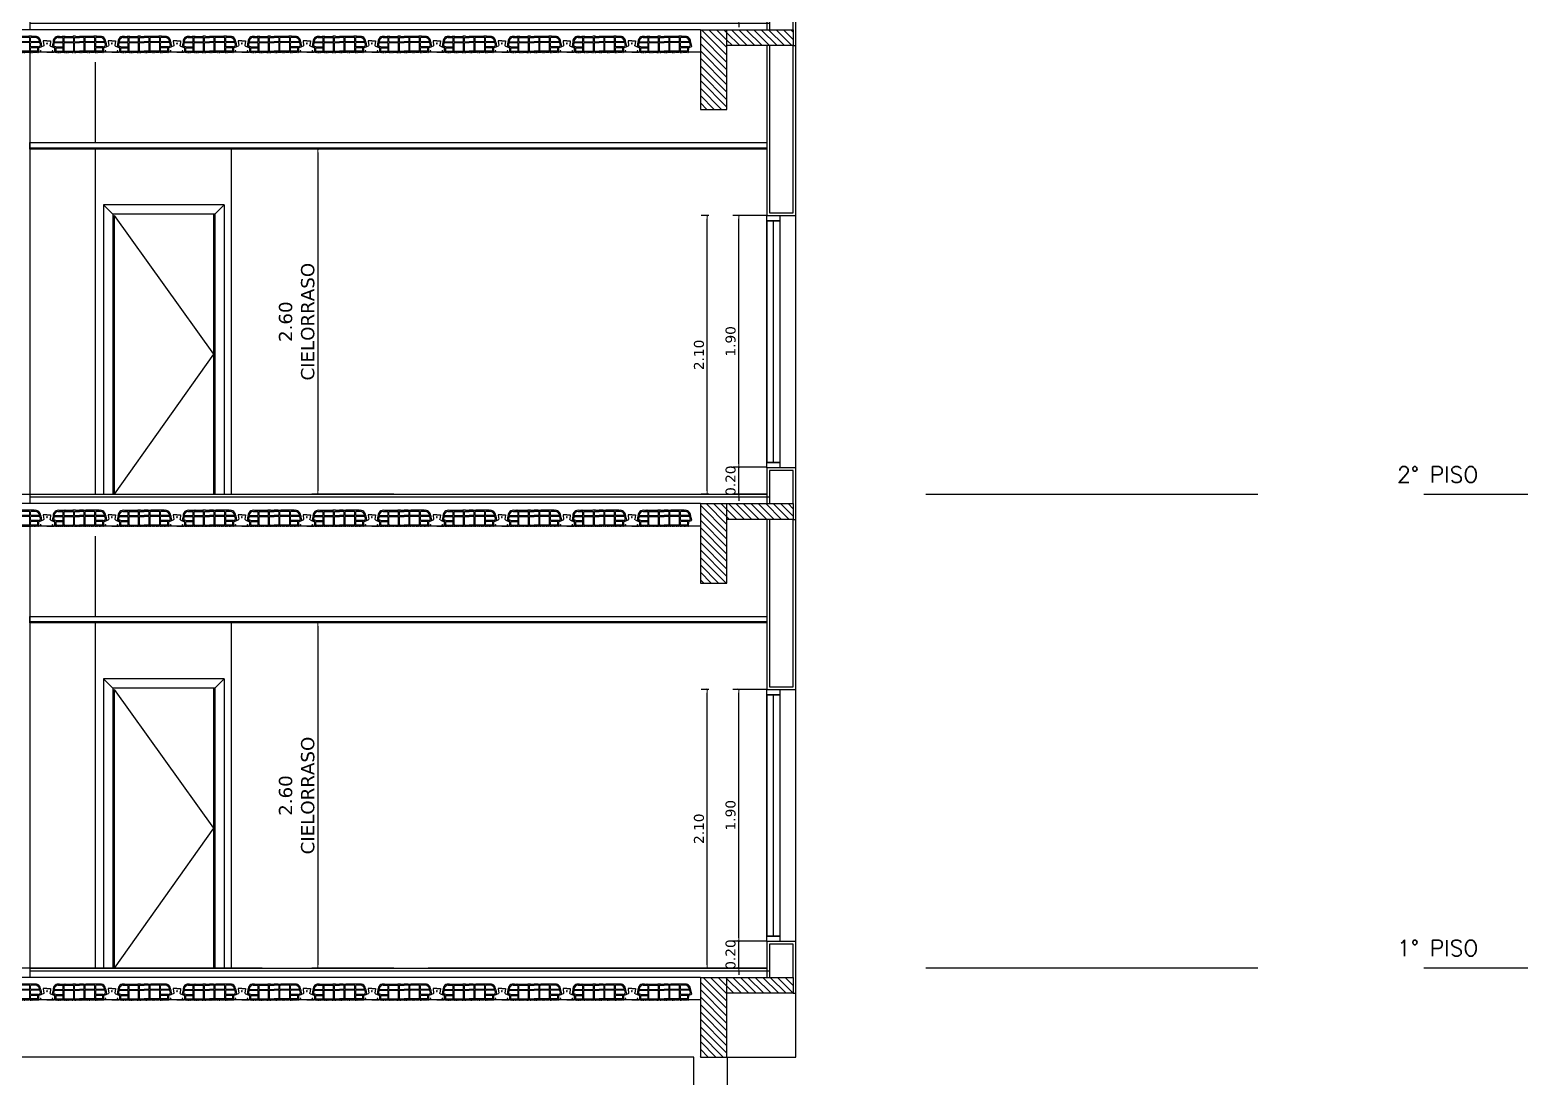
# Model space of a CAD drawing. Header units: metres. Extents: x 126 to 596, y -539 to -70.
# Drawn here: x 359.79 to 371.02, y -393.92 to -386.02 of the extents above; entities that cross this region are included whole.
import ezdxf

# ---------------------------------------------------------------- set-up
doc = ezdxf.new("R2010")
doc.units = ezdxf.units.M
doc.header["$LTSCALE"] = 10
doc.linetypes.add('HIDDEN', pattern=[0.375, 0.25, -0.125])
for name, color, linetype in [('01', 1, 'Continuous'), ('02', 2, 'Continuous'), ('1_MUROS', 6, 'Continuous'), ('A- Hatch Hormigon', 255, 'Continuous'), ('A-Aberturas', 2, 'Continuous'), ('A-Cielorraso', 1, 'HIDDEN'), ('A-Muros', 4, 'Continuous'), ('Corte t', 2, 'Continuous'), ('Dr Bloques', 1, 'Continuous'), ('Dr Ejes en bloque', 4, 'Continuous'), ('Losa rap sapito', 251, 'Continuous'), ('PISO', 251, 'Continuous'), ('Texto', 3, 'Continuous')]:
    doc.layers.add(name, color=color, linetype=linetype)
doc.layers.add('Dimension', color=3, linetype='Continuous', lineweight=5)
doc.layers.add('Dr Contorno exterior torre', color=31, linetype='Continuous', transparency=0.5)
doc.styles.add('T12', font='romans.shx', dxfattribs={"height": 0.12})
doc.styles.add('Verdana', font='verdana.ttf')
doc.dimstyles.new('ST-COTA-25', dxfattribs={"dimscale": 0.25, "dimtxt": 0.3, "dimasz": 0.1, "dimexe": 0.18, "dimexo": 0.0625, "dimgap": 0.09, "dimtad": 1, "dimzin": 1, "dimdsep": 46, "dimtxsty": 'Verdana', "dimblk1": 'COTA_N', "dimblk2": 'COTA_N', "dimsah": 1, "dimcen": 0.09, "dimclrd": 8, "dimclre": 8, "dimclrt": 7, "dimadec": 0, "dimazin": 0, "dimtfac": 1, "dimtix": 1, "dimtmove": 0, "dimatfit": 3, "dimldrblk": 'COTA_N', "dimfxl": 0.18, "dimtolj": 1, "dimtzin": 0, "dimarcsym": 0})

# ---------------------------------------------------------------- blocks, each defined once
blk = doc.blocks.new('COTA_N')
for p, q in [((-1, 0), (0, 0)), ((0, 0.5), (0, -0.5))]:
    blk.add_line(p, q)
at = {"color": 3, "const_width": 0.065}
blk.add_lwpolyline([(0.14, 0.14), (0.28, 0.28), (0, 0), (-0.14, -0.14), (-0.28, -0.28)], dxfattribs=at)
blk = doc.blocks.new('*D141')
at = {"layer": 'Defpoints', "color": 0, "transparency": 16777216}
for p in [(365.134, -230.454), (365.363, -230.454), (365.363, -230.658)]:
    blk.add_point(p, dxfattribs=at)
at = {"layer": 'Dimension', "color": 8, "lineweight": -2, "transparency": 16777216}
for p, q in [((365.347, -230.454), (365.089, -230.454)), ((365.134, -230.429), (365.134, -230.404)), ((365.134, -230.658), (365.134, -230.454)), ((365.347, -230.658), (365.089, -230.658)), ((365.134, -230.683), (365.134, -230.708))]:
    blk.add_line(p, q, dxfattribs=at)
at = {"layer": 'Dimension', "color": 8, "lineweight": -2, "transparency": 16777216, "xscale": 0.025, "yscale": 0.025, "zscale": 0.025}
for p, rotation in [((365.134, -230.454), 270), ((365.134, -230.658), 90)]:
    blk.add_blockref('COTA_N', p, dxfattribs=dict(at, rotation=rotation))
at = {"layer": 'Dimension', "color": 2, "transparency": 16777216, "insert": (365.073, -230.556), "char_height": 0.075, "attachment_point": 5, "rotation": 90, "style": 'Verdana'}
blk.add_mtext('\\A1;0.20', dxfattribs=at)
blk = doc.blocks.new('*D142')
at = {"layer": 'Defpoints', "color": 0, "transparency": 16777216}
for p in [(364.896, -228.558), (364.926, -228.558), (364.926, -230.658)]:
    blk.add_point(p, dxfattribs=at)
at = {"layer": 'Dimension', "color": 8, "lineweight": -2, "transparency": 16777216}
for p, q in [((364.91, -228.558), (364.851, -228.558)), ((364.896, -230.633), (364.896, -228.583)), ((364.91, -230.658), (364.851, -230.658))]:
    blk.add_line(p, q, dxfattribs=at)
at = {"layer": 'Dimension', "color": 8, "lineweight": -2, "transparency": 16777216, "xscale": 0.025, "yscale": 0.025, "zscale": 0.025}
for p, rotation in [((364.896, -228.558), 90), ((364.896, -230.658), 270)]:
    blk.add_blockref('COTA_N', p, dxfattribs=dict(at, rotation=rotation))
at = {"layer": 'Dimension', "color": 2, "transparency": 16777216, "insert": (364.835, -229.608), "char_height": 0.075, "attachment_point": 5, "rotation": 90, "style": 'Verdana'}
blk.add_mtext('\\A1;2.10', dxfattribs=at)
blk = doc.blocks.new('*D143')
at = {"layer": 'Defpoints', "color": 0, "transparency": 16777216}
for p in [(365.134, -228.558), (365.363, -228.558), (365.363, -230.454)]:
    blk.add_point(p, dxfattribs=at)
at = {"layer": 'Dimension', "color": 8, "lineweight": -2, "transparency": 16777216}
for p, q in [((365.348, -228.558), (365.089, -228.558)), ((365.134, -230.429), (365.134, -228.583)), ((365.347, -230.454), (365.089, -230.454))]:
    blk.add_line(p, q, dxfattribs=at)
at = {"layer": 'Dimension', "color": 8, "lineweight": -2, "transparency": 16777216, "xscale": 0.025, "yscale": 0.025, "zscale": 0.025}
for p, rotation in [((365.134, -228.558), 90), ((365.134, -230.454), 270)]:
    blk.add_blockref('COTA_N', p, dxfattribs=dict(at, rotation=rotation))
at = {"layer": 'Dimension', "color": 2, "transparency": 16777216, "insert": (365.073, -229.506), "char_height": 0.075, "attachment_point": 5, "rotation": 90, "style": 'Verdana'}
blk.add_mtext('\\A1;1.90', dxfattribs=at)
blk = doc.blocks.new('*D147')
at = {"layer": 'Defpoints', "color": 0, "transparency": 16777216}
for p in [(362.503, -228.058), (361.964, -230.658), (362.552, -230.658)]:
    blk.add_point(p, dxfattribs=at)
at = {"layer": 'Dimension', "color": 8, "lineweight": -2, "transparency": 16777216}
for p, q in [((362.488, -228.058), (361.919, -228.058)), ((361.964, -228.083), (361.964, -230.633)), ((362.537, -230.658), (361.919, -230.658))]:
    blk.add_line(p, q, dxfattribs=at)
at = {"layer": 'Dimension', "color": 8, "lineweight": -2, "transparency": 16777216, "xscale": 0.025, "yscale": 0.025, "zscale": 0.025}
for p, rotation in [((361.964, -228.058), 90), ((361.964, -230.658), 270)]:
    blk.add_blockref('COTA_N', p, dxfattribs=dict(at, rotation=rotation))
at = {"layer": 'Dimension', "color": 2, "transparency": 16777216, "insert": (361.805, -229.358), "char_height": 0.1, "attachment_point": 5, "rotation": 90, "style": 'Verdana'}
blk.add_mtext('\\A1;2.60\\PCIELORRASO', dxfattribs=at)
blk = doc.blocks.new('VIGUETA NUEVA')
at = {"layer": '02'}
for p, q in [((852.277, 1549.624), (852.243, 1549.611)), ((852.305, 1549.666), (852.277, 1549.666)), ((852.277, 1549.666), (852.277, 1549.661)), ((852.277, 1549.661), (852.281, 1549.631)), ((852.305, 1549.666), (852.334, 1549.666)), ((852.334, 1549.661), (852.33, 1549.631)), ((852.334, 1549.666), (852.334, 1549.661)), ((852.334, 1549.624), (852.368, 1549.611)), ((852.243, 1549.581), (852.243, 1549.611)), ((852.243, 1549.581), (852.248, 1549.576)), ((852.305, 1549.576), (852.248, 1549.576)), ((852.305, 1549.576), (852.363, 1549.576)), ((852.368, 1549.581), (852.363, 1549.576)), ((852.368, 1549.581), (852.368, 1549.611))]:
    blk.add_line(p, q, dxfattribs=at)
for centre, start, end in [((852.274, 1549.631), 294.8533, 4.4381), ((852.337, 1549.631), 175.5619, 245.1467)]:
    blk.add_arc(centre, 0.00704, start, end, dxfattribs=at)
blk = doc.blocks.new('VIGUETA NUEVA1')
at = {"layer": 'PISO'}
for centre in [(-0.044, -0.081), (0, -0.02), (0.05, -0.081)]:
    blk.add_circle(centre, 0.00324, dxfattribs=at)
at = {"layer": '1_MUROS'}
blk.add_blockref('VIGUETA NUEVA', (-852.305, -1549.666), dxfattribs=at)
blk = doc.blocks.new('Losa rap zapito')
at = {"layer": 'Losa rap sapito'}
for p, q in [((283.728, -291.824), (283.726, -291.839)), ((283.746, -291.848), (283.728, -291.842)), ((283.732, -291.804), (283.729, -291.823)), ((283.739, -291.812), (283.736, -291.833)), ((283.753, -291.842), (283.738, -291.836)), ((283.742, -291.81), (283.805, -291.81)), ((283.744, -291.804), (283.805, -291.804)), ((283.747, -291.88), (283.746, -291.848)), ((283.753, -291.81), (283.805, -291.81)), ((283.753, -291.842), (283.805, -291.842)), ((283.754, -291.872), (283.754, -291.851)), ((283.756, -291.849), (283.805, -291.849)), ((283.771, -291.772), (283.805, -291.772)), ((283.781, -291.764), (283.8, -291.764)), ((283.801, -291.763), (283.821, -291.763)), ((283.808, -291.801), (283.808, -291.775)), ((283.808, -291.839), (283.808, -291.813)), ((283.808, -291.872), (283.808, -291.852)), ((283.815, -291.801), (283.815, -291.775)), ((283.815, -291.872), (283.815, -291.813)), ((283.818, -291.772), (283.884, -291.772)), ((283.818, -291.804), (283.884, -291.804)), ((283.818, -291.81), (283.884, -291.81)), ((283.821, -291.764), (283.881, -291.764)), ((283.901, -291.763), (283.882, -291.763)), ((283.887, -291.801), (283.887, -291.775)), ((283.887, -291.872), (283.887, -291.813)), ((283.894, -291.801), (283.894, -291.775)), ((283.894, -291.872), (283.894, -291.813)), ((283.897, -291.772), (283.93, -291.772)), ((283.897, -291.804), (283.93, -291.804)), ((283.897, -291.81), (283.93, -291.81)), ((283.902, -291.764), (283.93, -291.764)), ((283.959, -291.764), (283.93, -291.764)), ((283.964, -291.772), (283.93, -291.772)), ((283.964, -291.804), (283.93, -291.804)), ((283.964, -291.81), (283.93, -291.81)), ((283.96, -291.763), (283.979, -291.763)), ((283.967, -291.801), (283.967, -291.775)), ((283.967, -291.872), (283.967, -291.813)), ((283.973, -291.801), (283.973, -291.775)), ((283.973, -291.872), (283.973, -291.813)), ((284.043, -291.772), (283.976, -291.772)), ((284.043, -291.804), (283.976, -291.804)), ((284.043, -291.81), (283.976, -291.81)), ((284.039, -291.764), (283.98, -291.764)), ((284.059, -291.763), (284.04, -291.763)), ((284.046, -291.801), (284.046, -291.775)), ((284.046, -291.872), (284.046, -291.813)), ((284.053, -291.801), (284.053, -291.775)), ((284.053, -291.839), (284.053, -291.813)), ((284.053, -291.872), (284.053, -291.852)), ((284.09, -291.772), (284.056, -291.772)), ((284.117, -291.804), (284.056, -291.804)), ((284.119, -291.81), (284.056, -291.81)), ((284.107, -291.81), (284.056, -291.81)), ((284.107, -291.842), (284.056, -291.842)), ((284.104, -291.849), (284.056, -291.849)), ((284.079, -291.764), (284.06, -291.764)), ((284.107, -291.842), (284.123, -291.836)), ((284.107, -291.872), (284.107, -291.851)), ((284.114, -291.88), (284.115, -291.848)), ((284.115, -291.848), (284.133, -291.842)), ((284.121, -291.812), (284.125, -291.833)), ((284.129, -291.804), (284.131, -291.823)), ((284.133, -291.824), (284.135, -291.839)), ((283.754, -291.884), (283.75, -291.884)), ((283.754, -291.884), (283.752, -291.884)), ((283.754, -291.884), (283.752, -291.884)), ((283.754, -291.884), (283.754, -291.883)), ((283.754, -291.883), (283.76, -291.883)), ((283.757, -291.875), (283.805, -291.875)), ((283.76, -291.884), (283.76, -291.883)), ((283.76, -291.884), (283.766, -291.884)), ((283.771, -291.883), (283.766, -291.883)), ((283.766, -291.884), (283.766, -291.883)), ((283.771, -291.884), (283.771, -291.883)), ((283.771, -291.884), (283.777, -291.884)), ((283.777, -291.884), (283.777, -291.883)), ((283.783, -291.883), (283.777, -291.883)), ((283.783, -291.884), (283.783, -291.883)), ((283.783, -291.884), (283.789, -291.884)), ((283.789, -291.884), (283.789, -291.883)), ((283.789, -291.883), (283.795, -291.883)), ((283.795, -291.884), (283.795, -291.883)), ((283.8, -291.884), (283.795, -291.884)), ((283.8, -291.883), (283.806, -291.883)), ((283.8, -291.884), (283.8, -291.883)), ((283.806, -291.884), (283.806, -291.883)), ((283.812, -291.884), (283.806, -291.884)), ((283.812, -291.883), (283.818, -291.883)), ((283.812, -291.884), (283.812, -291.883)), ((283.812, -291.883), (283.818, -291.883)), ((283.818, -291.875), (283.884, -291.875)), ((283.818, -291.884), (283.818, -291.883)), ((283.818, -291.884), (283.823, -291.884)), ((283.829, -291.883), (283.823, -291.883)), ((283.823, -291.884), (283.823, -291.883)), ((283.829, -291.884), (283.829, -291.883)), ((283.829, -291.884), (283.835, -291.884)), ((283.835, -291.884), (283.835, -291.883)), ((283.841, -291.883), (283.835, -291.883)), ((283.841, -291.884), (283.841, -291.883)), ((283.841, -291.884), (283.847, -291.884)), ((283.847, -291.884), (283.847, -291.883)), ((283.847, -291.883), (283.852, -291.883)), ((283.852, -291.884), (283.852, -291.883)), ((283.858, -291.884), (283.852, -291.884)), ((283.858, -291.883), (283.864, -291.883)), ((283.858, -291.884), (283.858, -291.883)), ((283.864, -291.884), (283.864, -291.883)), ((283.87, -291.884), (283.864, -291.884)), ((283.87, -291.883), (283.875, -291.883)), ((283.87, -291.884), (283.87, -291.883)), ((283.87, -291.883), (283.875, -291.883)), ((283.875, -291.884), (283.875, -291.883)), ((283.875, -291.884), (283.881, -291.884)), ((283.887, -291.883), (283.881, -291.883)), ((283.881, -291.884), (283.881, -291.883)), ((283.887, -291.884), (283.887, -291.883)), ((283.887, -291.884), (283.893, -291.884)), ((283.893, -291.884), (283.893, -291.883)), ((283.899, -291.883), (283.893, -291.883)), ((283.897, -291.875), (283.93, -291.875)), ((283.899, -291.884), (283.899, -291.883)), ((283.899, -291.884), (283.904, -291.884)), ((283.904, -291.884), (283.904, -291.883)), ((283.904, -291.883), (283.91, -291.883)), ((283.91, -291.884), (283.91, -291.883)), ((283.916, -291.884), (283.91, -291.884)), ((283.916, -291.883), (283.922, -291.883)), ((283.916, -291.884), (283.916, -291.883)), ((283.922, -291.884), (283.922, -291.883)), ((283.927, -291.884), (283.922, -291.884)), ((283.927, -291.884), (283.927, -291.883)), ((283.927, -291.883), (283.93, -291.883)), ((283.964, -291.875), (283.93, -291.875)), ((283.933, -291.883), (283.93, -291.883)), ((283.933, -291.884), (283.933, -291.883)), ((283.933, -291.884), (283.939, -291.884)), ((283.945, -291.883), (283.939, -291.883)), ((283.939, -291.884), (283.939, -291.883)), ((283.945, -291.884), (283.945, -291.883)), ((283.945, -291.884), (283.951, -291.884)), ((283.951, -291.884), (283.951, -291.883)), ((283.956, -291.883), (283.951, -291.883)), ((283.956, -291.884), (283.956, -291.883)), ((283.962, -291.884), (283.956, -291.884)), ((283.962, -291.884), (283.962, -291.883)), ((283.962, -291.883), (283.968, -291.883)), ((283.968, -291.884), (283.968, -291.883)), ((283.974, -291.884), (283.968, -291.884)), ((283.974, -291.883), (283.98, -291.883)), ((283.974, -291.884), (283.974, -291.883)), ((284.043, -291.875), (283.976, -291.875)), ((283.98, -291.884), (283.98, -291.883)), ((283.985, -291.884), (283.98, -291.884)), ((283.991, -291.883), (283.985, -291.883)), ((283.985, -291.884), (283.985, -291.883)), ((283.991, -291.883), (283.985, -291.883)), ((283.991, -291.884), (283.991, -291.883)), ((283.991, -291.884), (283.997, -291.884)), ((284.003, -291.883), (283.997, -291.883)), ((283.997, -291.884), (283.997, -291.883)), ((284.003, -291.884), (284.003, -291.883)), ((284.003, -291.884), (284.008, -291.884)), ((284.008, -291.884), (284.008, -291.883)), ((284.014, -291.883), (284.008, -291.883)), ((284.014, -291.884), (284.014, -291.883)), ((284.02, -291.884), (284.014, -291.884)), ((284.02, -291.884), (284.02, -291.883)), ((284.02, -291.883), (284.026, -291.883)), ((284.026, -291.884), (284.026, -291.883)), ((284.032, -291.884), (284.026, -291.884)), ((284.032, -291.883), (284.037, -291.883)), ((284.032, -291.884), (284.032, -291.883)), ((284.037, -291.884), (284.037, -291.883)), ((284.043, -291.884), (284.037, -291.884)), ((284.049, -291.883), (284.043, -291.883)), ((284.043, -291.884), (284.043, -291.883)), ((284.049, -291.883), (284.043, -291.883)), ((284.049, -291.884), (284.049, -291.883)), ((284.049, -291.884), (284.055, -291.884)), ((284.06, -291.883), (284.055, -291.883)), ((284.055, -291.884), (284.055, -291.883)), ((284.104, -291.875), (284.056, -291.875)), ((284.06, -291.884), (284.06, -291.883)), ((284.06, -291.884), (284.066, -291.884)), ((284.066, -291.884), (284.066, -291.883)), ((284.072, -291.883), (284.066, -291.883)), ((284.072, -291.884), (284.072, -291.883)), ((284.078, -291.884), (284.072, -291.884)), ((284.078, -291.884), (284.078, -291.883)), ((284.078, -291.883), (284.084, -291.883)), ((284.084, -291.884), (284.084, -291.883)), ((284.089, -291.884), (284.084, -291.884)), ((284.089, -291.883), (284.095, -291.883)), ((284.089, -291.884), (284.089, -291.883)), ((284.095, -291.884), (284.095, -291.883)), ((284.101, -291.884), (284.095, -291.884)), ((284.101, -291.884), (284.101, -291.883)), ((284.107, -291.883), (284.101, -291.883)), ((284.107, -291.884), (284.107, -291.883)), ((284.107, -291.884), (284.109, -291.884)), ((284.107, -291.884), (284.109, -291.884)), ((284.107, -291.884), (284.11, -291.884))]:
    blk.add_line(p, q, dxfattribs=at)
for centre, radius, start, end in [((283.729, -291.839), 0.00289, 171.8699, 249.444), ((283.729, -291.824), 0.000963, 81.8699, 171.8699), ((283.772, -291.804), 0.0404, 77.2971, 181.0135), ((283.739, -291.833), 0.00289, 171.8699, 249.444), ((283.742, -291.813), 0.00289, 90, 165.2593), ((283.772, -291.804), 0.0317, 92.259, 174.7894), ((283.744, -291.801), 0.00289, 180.2316, 270), ((283.756, -291.852), 0.00289, 90, 168.5947), ((283.801, -291.764), 0.000963, 90, 180), ((283.805, -291.775), 0.00289, 0, 90), ((283.805, -291.801), 0.00289, 270, 0), ((283.805, -291.813), 0.00289, 0, 90), ((283.805, -291.839), 0.00289, 270, 0), ((283.805, -291.852), 0.00289, 0, 90), ((283.818, -291.775), 0.00289, 90, 180), ((283.818, -291.801), 0.00289, 180, 270), ((283.818, -291.813), 0.00289, 90, 180), ((283.821, -291.764), 0.000963, 0, 90), ((283.882, -291.764), 0.000963, 90, 180), ((283.884, -291.775), 0.00289, 0, 90), ((283.884, -291.801), 0.00289, 270, 0), ((283.884, -291.813), 0.00289, 0, 90), ((283.897, -291.775), 0.00289, 90, 180), ((283.897, -291.801), 0.00289, 180, 270), ((283.897, -291.813), 0.00289, 90, 180), ((283.901, -291.764), 0.000963, 0, 90), ((283.96, -291.764), 0.000963, 90, 180), ((283.964, -291.775), 0.00289, 0, 90), ((283.964, -291.801), 0.00289, 270, 0), ((283.964, -291.813), 0.00289, 0, 90), ((283.976, -291.775), 0.00289, 90, 180), ((283.976, -291.801), 0.00289, 180, 270), ((283.976, -291.813), 0.00289, 90, 180), ((283.979, -291.764), 0.000963, 0, 90), ((284.04, -291.764), 0.000963, 90, 180), ((284.043, -291.775), 0.00289, 0, 90), ((284.043, -291.801), 0.00289, 270, 0), ((284.043, -291.813), 0.00289, 0, 90), ((284.056, -291.775), 0.00289, 90, 180), ((284.056, -291.801), 0.00289, 180, 270), ((284.056, -291.813), 0.00289, 90, 180), ((284.056, -291.839), 0.00289, 180, 270), ((284.056, -291.852), 0.00289, 90, 180), ((284.059, -291.764), 0.000963, 0, 90), ((284.088, -291.804), 0.0404, 358.9865, 102.7029), ((284.088, -291.804), 0.0317, 5.2106, 87.741), ((284.104, -291.852), 0.00289, 11.4053, 90), ((284.117, -291.801), 0.00289, 270, 359.7684), ((284.119, -291.813), 0.00289, 14.7407, 90), ((284.122, -291.833), 0.00289, 290.556, 8.1301), ((284.132, -291.824), 0.000963, 8.1301, 98.1301), ((284.132, -291.839), 0.00289, 290.556, 8.1301), ((283.751, -291.88), 0.0039, 182.4799, 268.1248), ((283.757, -291.872), 0.00289, 180, 271.41), ((283.805, -291.872), 0.00289, 270, 0), ((283.818, -291.872), 0.00289, 180, 270), ((283.884, -291.872), 0.00289, 270, 0), ((283.897, -291.872), 0.00289, 180, 270), ((283.964, -291.872), 0.00289, 270, 0), ((283.976, -291.872), 0.00289, 180, 270), ((284.043, -291.872), 0.00289, 270, 0), ((284.056, -291.872), 0.00289, 180, 270), ((284.104, -291.872), 0.00289, 268.59, 0), ((284.11, -291.88), 0.0039, 271.8752, 357.5201)]:
    blk.add_arc(centre, radius, start, end, dxfattribs=at)
blk = doc.blocks.new('niveles')
at = {"layer": 'PISO', "linetype": 'HIDDEN'}
for p, q in [((572.152, -290.644), (533.455, -290.644)), ((572.152, -294.214), (533.455, -294.214))]:
    blk.add_line(p, q, dxfattribs=at)
at = {"layer": 'Texto', "style": 'T12'}
for s, p in [('2° PISO', (565.701, -290.555)), ('1° PISO', (565.701, -294.122))]:
    blk.add_text(s, height=0.12, dxfattribs=at).set_placement(p)
blk = doc.blocks.new('DDA')
at = {"layer": '01', "color": 1}
for p, q in [((365.564, -346.884), (365.564, -346.404)), ((365.046, -346.884), (365.564, -346.884))]:
    blk.add_line(p, q, dxfattribs=at)
for points in [[(364.796, -349.714), (364.796, -346.884), (359.714, -346.884)], [(365.046, -346.884), (365.046, -349.714)]]:
    blk.add_lwpolyline(points, dxfattribs=at)
blk = doc.blocks.new('Dr Bloque Planta tipo')
at = {"layer": 'A- Hatch Hormigon'}
h = blk.add_hatch(dxfattribs=at)
h.set_pattern_fill('ANSI31', color=256, scale=0.0125, angle=-90, style=0)
h.set_pattern_definition([(315, (0, 1), (0.0280633004, 0.0280633004), [])])
h.paths.add_polyline_path([(340.744, -230.848), (340.746, -230.848), (340.746, -231.328), (340.946, -231.328), (340.946, -230.728), (341.246, -230.728), (340.744, -230.728)])
h.paths.add_polyline_path([(346.395, -230.728), (346.395, -231.328), (346.595, -231.328), (346.595, -230.728)])
h.paths.add_polyline_path([(351.645, -230.728), (351.645, -231.328), (351.845, -231.328), (351.845, -230.728)])
h.paths.add_polyline_path([(355.396, -230.728), (355.396, -231.328), (355.596, -231.328), (355.596, -230.728)])
h.paths.add_polyline_path([(358.196, -230.728), (358.196, -231.328), (358.396, -231.328), (358.396, -230.728)])
h.paths.add_polyline_path([(364.845, -230.728), (365.045, -230.728), (365.045, -231.328), (364.845, -231.328)])
h.paths.add_polyline_path([(365.046, -230.848), (365.045, -230.728), (365.545, -230.728), (365.545, -230.848)])
at = {"color": 2}
for p, q in [((359.795, -230.658), (365.345, -230.658)), ((359.795, -230.678), (365.365, -230.678))]:
    blk.add_line(p, q, dxfattribs=at)
at = {"color": 5}
for p, q in [((364.845, -230.728), (358.396, -230.728)), ((364.845, -230.728), (364.845, -231.328)), ((364.845, -230.728), (365.545, -230.728)), ((365.045, -231.328), (365.045, -230.728)), ((365.545, -230.728), (365.545, -230.848)), ((364.845, -230.898), (358.396, -230.898)), ((365.545, -230.848), (365.046, -230.848)), ((364.845, -231.328), (365.045, -231.328))]:
    blk.add_line(p, q, dxfattribs=at)
at = {"layer": '01'}
for p, q in [((360.29, -228.008), (360.29, -227.403)), ((360.29, -230.658), (360.29, -228.058)), ((360.349, -228.478), (360.349, -230.658)), ((361.259, -228.478), (360.349, -228.478)), ((360.419, -228.548), (360.349, -228.478)), ((360.419, -228.548), (360.419, -230.658)), ((361.189, -228.548), (360.419, -228.548)), ((361.179, -228.548), (361.179, -230.658)), ((361.189, -228.548), (361.259, -228.478)), ((361.189, -228.548), (361.189, -230.658)), ((361.259, -228.478), (361.259, -230.658)), ((360.429, -228.558), (360.429, -230.658)), ((360.429, -228.558), (361.179, -229.603)), ((361.179, -229.603), (360.429, -230.658))]:
    blk.add_line(p, q, dxfattribs=at)
at = {"layer": '01', "color": 2}
blk.add_line((361.31, -228.058), (361.31, -230.658), dxfattribs=at)
at = {"layer": '01'}
blk.add_lwpolyline([(360.429, -230.658, 0.02, 0, 0), (360.429, -230.658, 0, 0, 0), (360.429, -228.558, 0, 0, 0), (361.179, -228.558, 0, 0, 0)], format="xyseb", dxfattribs=at)
at = {"layer": 'A-Aberturas', "color": 1}
blk.add_line((365.565, -230.458), (365.565, -228.558), dxfattribs=at)
at = {"layer": 'A-Aberturas'}
for points in [[(365.345, -228.558), (365.445, -228.558), (365.445, -228.598), (365.345, -228.598)], [(365.395, -228.598), (365.345, -228.598), (365.345, -230.418), (365.395, -230.418)], [(365.345, -230.418), (365.445, -230.418), (365.445, -230.458), (365.345, -230.458)]]:
    blk.add_lwpolyline(points, close=True, dxfattribs=at)
at = {"layer": 'A-Aberturas', "color": 1}
blk.add_lwpolyline([(365.445, -230.418), (365.345, -230.418), (365.345, -228.598), (365.445, -228.598)], close=True, dxfattribs=at)
at = {"layer": 'A-Cielorraso', "color": 1, "linetype": 'Continuous'}
blk.add_line((359.795, -228.008), (365.345, -228.008), dxfattribs=at)
at = {"layer": 'A-Cielorraso', "color": 2, "linetype": 'Continuous'}
for p, q in [((359.795, -228.047), (365.345, -228.047)), ((365.345, -228.058), (359.795, -228.058))]:
    blk.add_line(p, q, dxfattribs=at)
at = {"layer": 'A-Cielorraso'}
blk.add_lwpolyline([(361.715, -228.058), (361.715, -228.058), (361.715, -228.058), (359.795, -228.058), (359.795, -228.008)], dxfattribs=at)
at = {"layer": 'A-Muros', "color": 1}
for points in [[(365.345, -227.278), (365.345, -228.558), (365.565, -228.558), (365.565, -227.278)], [(365.544, -230.848), (365.564, -230.848), (365.565, -230.458), (365.345, -230.458), (365.345, -230.728)]]:
    blk.add_lwpolyline(points, dxfattribs=at)
at = {"layer": 'A-Muros'}
for points in [[(365.545, -228.538), (365.545, -227.278), (365.365, -227.278), (365.365, -228.538)], [(365.545, -230.728), (365.545, -230.478), (365.365, -230.478), (365.365, -230.728)]]:
    blk.add_lwpolyline(points, close=True, dxfattribs=at)
at = {"layer": 'A-Muros', "color": 1}
blk.add_lwpolyline([(359.595, -230.728), (359.595, -227.328), (359.795, -227.328), (359.795, -230.728)], close=True, dxfattribs=at)
at = {"layer": 'Dr Contorno exterior torre'}
blk.add_line((365.545, -230.728), (365.545, -230.658), dxfattribs=at)
at = {"layer": 'A-Muros'}
for p in [(75.748, 60.985), (76.238, 60.985), (76.727, 60.985), (77.217, 60.985), (77.706, 60.985), (78.196, 60.985), (78.685, 60.985), (79.175, 60.985), (79.664, 60.985), (80.153, 60.985), (80.643, 60.985)]:
    blk.add_blockref('Losa rap zapito', p, dxfattribs=at)
at = {"layer": 'Corte t', "xscale": -0.9559179682510148, "yscale": 0.9559179682510148, "zscale": 0.9559179682510148}
for p in [(359.924, -230.812), (360.413, -230.812), (360.903, -230.812), (361.392, -230.812), (361.881, -230.812), (362.371, -230.812), (362.86, -230.812), (363.35, -230.812), (363.839, -230.812), (364.329, -230.812)]:
    blk.add_blockref('VIGUETA NUEVA1', p, dxfattribs=at)
at = {"layer": 'Dimension'}
dim = blk.add_linear_dim(base=(361.964, -230.658), p1=(362.503, -228.058), p2=(362.552, -230.658), angle=90, text='<>\\PCIELORRASO', dimstyle='ST-COTA-25', override={"dimtxt": 0.4, "dimclrt": 2}, dxfattribs=at)
dim.commit()
dim.dimension.update_dxf_attribs({"geometry": '*D147', "text_midpoint": (361.805, -229.358)})
for base, p1, p2, picture, middle in [((364.896, -228.558), (364.926, -230.658), (364.926, -228.558), '*D142', (364.835, -229.608)), ((365.134, -228.558), (365.363, -230.454), (365.363, -228.558), '*D143', (365.073, -229.506)), ((365.134, -230.454), (365.363, -230.658), (365.363, -230.454), '*D141', (365.073, -230.556))]:
    dim = blk.add_linear_dim(base=base, p1=p1, p2=p2, angle=90, dimstyle='ST-COTA-25', override={"dimclrt": 2}, dxfattribs=at)
    dim.commit()
    dim.dimension.update_dxf_attribs({"geometry": picture, "text_midpoint": middle})

msp = doc.modelspace()

# ---------------------------------------------------------------- block references
msp.add_blockref('DDA', (0, -46.881, 0))
at = {"layer": 'Dr Bloques'}
for p in [(0, -155.296, 0), (0, -158.866, 0), (0, -162.436, 0)]:
    msp.add_blockref('Dr Bloque Planta tipo', p, dxfattribs=at)
at = {"layer": 'Dr Ejes en bloque'}
msp.add_blockref('niveles', (-195.608, -98.881, 0), dxfattribs=at)

doc.saveas('drawing.dxf')
